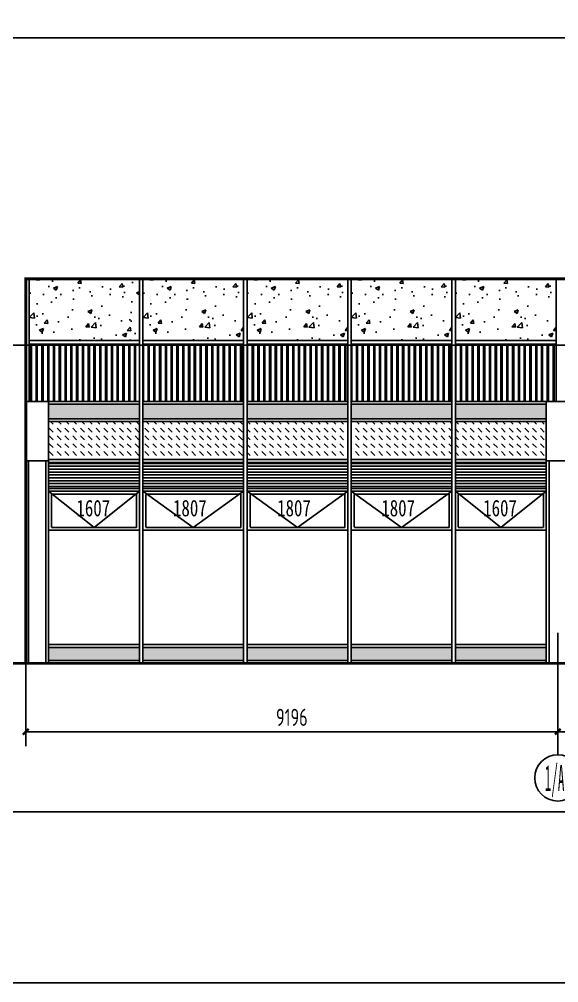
# Model space of a CAD drawing. Extents: x 72637 to 526294, y -245768 to 30884.
# Drawn here: x 179335 to 188658, y -110581 to -93920 of the extents above; entities that cross this region are included whole.
import ezdxf
from ezdxf.enums import TextEntityAlignment as Align

# ---------------------------------------------------------------- set-up
doc = ezdxf.new("R2010")
doc.units = 0
doc.header["$LTSCALE"] = 10
doc.header["$MEASUREMENT"] = 0
doc.linetypes.add('DASH', pattern=[0.35, 0.25, -0.1])
for name, color, linetype in [('$1$05-填充_天正', 26, 'Continuous'), ('01-标注_轴线坐标', 132, 'Continuous'), ('02-TEXT_轴号', 7, 'Continuous'), ('05-填充_156', 156, 'Continuous'), ('05-填充_168', 168, 'Continuous'), ('A-C_玻璃幕墙', 140, 'Continuous'), ('A-C_窗', 140, 'Continuous'), ('AXIS_TEXT', 7, 'Continuous'), ('E-立面轮廓', 241, 'Continuous')]:
    doc.layers.add(name, color=color, linetype=linetype)
doc.layers.add('04-不打印_辅助线', color=165, linetype='Continuous', plot=False)
doc.layers.add('DIM_MODI', color=6, linetype='Continuous', plot=False)
doc.styles.add('_TCH_AXIS', font='STXIHEI.TTF', dxfattribs={"width": 0.75})
doc.styles.add('_TCH_DIM_T3', font='ROS1', dxfattribs={"width": 0.8, "bigfont": 'JD'})
doc.styles.add('COMPLEX', font='COMPLEX')
doc.styles.get("Standard").update_dxf_attribs({"font": 'STXIHEI.TTF', "width": 0.75})
doc.dimstyles.new('_TCH_ARCH&&100', dxfattribs={"dimtxt": 297.5, "dimasz": 100, "dimexe": 250, "dimexo": 300, "dimgap": 100, "dimtad": 1, "dimdec": 0, "dimzin": 0, "dimdsep": 46, "dimtxsty": '_TCH_DIM_T3', "dimblk": 'ARCHTICK', "dimcen": 0.09, "dimclrt": 7, "dimazin": 2, "dimtfac": 1, "dimtdec": 0, "dimtix": 1, "dimtmove": 2, "dimatfit": 3, "dimfxl": 0, "dimtolj": 1, "dimtzin": 0, "dimarcsym": 0})

# ---------------------------------------------------------------- blocks, each defined once
blk = doc.blocks.new('jhkuyfuk')
blk.add_lwpolyline([(-200, 0), (200, 0), (200, 4530), (-200, 4530)], close=True)
for points in [[(-200, 3500), (200, 3500)], [(-150, 3500), (-150, 0)], [(150, 3500), (150, 0)]]:
    blk.add_lwpolyline(points)
blk = doc.blocks.new('*U203')
at = {"layer": 'A-C_玻璃幕墙'}
blk.add_lwpolyline([(-30, 2265), (-30, -2265), (30, -2265), (30, 2265)], dxfattribs=at)
blk = doc.blocks.new('*U204')
at = {"layer": 'A-C_玻璃幕墙', "color": 0, "linetype": 'ByBlock', "lineweight": -2, "transparency": 16777216}
for p in [(0, 0), (1800, 0), (3600, 0), (5400, 0)]:
    blk.add_blockref('*U203', p, dxfattribs=at)
blk = doc.blocks.new('*U148')
at = {"layer": '05-填充_156'}
h = blk.add_hatch(dxfattribs=at)
h.set_pattern_fill('DASH', color=256, scale=100, angle=315)
h.set_pattern_definition([(315, (-155019.49, 99447.835), (134.70384, -3e-14), [95.25, -95.25])])
h.paths.add_polyline_path([(0, 655), (1570, 655), (1570, 0), (0, 0)])
blk.add_lwpolyline([(0, 655), (1570, 655), (1570, 0), (0, 0)], close=True)
blk = doc.blocks.new('*U205')
at = {"layer": 'A-C_玻璃幕墙'}
blk.add_blockref('*U148', (-785, -327), dxfattribs=at)
blk = doc.blocks.new('*U206')
at = {"layer": 'A-C_玻璃幕墙', "color": 0, "linetype": 'ByBlock', "lineweight": -2, "transparency": 16777216}
for p in [(0, 0), (7030, 0)]:
    blk.add_blockref('*U205', p, dxfattribs=at)
blk = doc.blocks.new('jtdyy')
at = {"layer": '05-填充_168'}
h = blk.add_hatch(color=256, dxfattribs=at)
h.dxf.hatch_style = 1
h.paths.add_polyline_path([(1570, 50), (0, 50), (0, 275), (1570, 275)])
for points in [[(1570, 275), (0, 275), (0, 325), (1570, 325)], [(1570, 50), (0, 50), (0, 275), (1570, 275)], [(1570, 0), (0, 0), (0, 50), (1570, 50)]]:
    blk.add_lwpolyline(points, close=True)
blk = doc.blocks.new('jhtdrjytd')
at = {"layer": '05-填充_156'}
h = blk.add_hatch(dxfattribs=at)
h.set_pattern_fill('_USER', color=256, scale=50, pattern_type=0)
h.set_pattern_definition([(0, (770, 50), (0, 50), [])])
h.paths.add_polyline_path([(0, 50), (1570, 50), (1570, 500), (0, 500)])
at = {"layer": '05-填充_168'}
h = blk.add_hatch(color=256, dxfattribs=at)
h.dxf.hatch_style = 1
h.paths.add_polyline_path([(1570, 1255), (0, 1255), (0, 1505), (1570, 1505)])
for points in [[(1570, 1505), (0, 1505), (0, 1555), (1570, 1555)], [(1570, 1255), (0, 1255), (0, 1505), (1570, 1505)], [(1570, 1205), (0, 1205), (0, 1255), (1570, 1255)], [(1570, 500), (0, 500), (0, 550), (1570, 550)], [(0, 50), (1570, 50), (1570, 500), (0, 500)], [(1570, 0), (0, 0), (0, 50), (1570, 50)]]:
    blk.add_lwpolyline(points, close=True)
blk = doc.blocks.new('*U200')
at = {"layer": 'A-C_玻璃幕墙'}
for name, p in [('jhtdrjytd', (-785, 710)), ('jtdyy', (-785, -2265))]:
    blk.add_blockref(name, p, dxfattribs=at)
blk = doc.blocks.new('*U201')
at = {"layer": 'A-C_玻璃幕墙', "color": 0, "linetype": 'ByBlock', "lineweight": -2, "transparency": 16777216}
for p in [(0, 0), (7030, 0)]:
    blk.add_blockref('*U200', p, dxfattribs=at)
blk = doc.blocks.new('*U167')
at = {"layer": '05-填充_168'}
h = blk.add_hatch(color=256, dxfattribs=at)
h.dxf.hatch_style = 1
h.paths.add_polyline_path([(1740, 50), (0, 50), (0, 275), (1740, 275)])
for points in [[(1740, 275), (0, 275), (0, 325), (1740, 325)], [(1740, 50), (0, 50), (0, 275), (1740, 275)], [(1740, 0), (0, 0), (0, 50), (1740, 50)]]:
    blk.add_lwpolyline(points, close=True)
blk = doc.blocks.new('*U202')
at = {"layer": 'A-C_玻璃幕墙'}
blk.add_blockref('*U167', (-870, -163), dxfattribs=at)
blk = doc.blocks.new('*U199')
at = {"layer": 'A-C_玻璃幕墙', "color": 0, "linetype": 'ByBlock', "lineweight": -2, "transparency": 16777216}
for p in [(0, 0), (1800, 0), (3600, 0)]:
    blk.add_blockref('*U202', p, dxfattribs=at)
blk = doc.blocks.new('*U231')
at = {"layer": '05-填充_156'}
h = blk.add_hatch(dxfattribs=at)
h.set_pattern_fill('_USER', color=256, scale=100, angle=90, pattern_type=0)
h.set_pattern_definition([(90, (226, 940), (-100, 6e-15), [])])
h.paths.add_polyline_path([(0, 990), (1906, 990), (1906, 0), (0, 0)])
h = blk.add_hatch(dxfattribs=at)
h.set_pattern_fill('_USER', color=256, scale=100, angle=90, pattern_type=0)
h.set_pattern_definition([(90, (246, 940), (-100, 6e-15), [])])
h.paths.add_polyline_path([(0, 990), (1906, 990), (1906, 0), (0, 0)])
for points in [[(1906, 1050), (0, 1050), (0, 2120), (1906, 2120)], [(0, 990), (1906, 990), (1906, 1050), (0, 1050)], [(0, 990), (1906, 990), (1906, 0), (0, 0)]]:
    blk.add_lwpolyline(points, close=True)
blk = doc.blocks.new('A$C2E0A5E3B')
blk.add_lwpolyline([(-5, 0), (1735, 0), (1735, 675), (-5, 675)], close=True)
for points in [[(-5, 675), (865, 50)], [(865, 50), (1735, 675)]]:
    blk.add_lwpolyline(points)
at = {"linetype": 'DASH'}
blk.add_lwpolyline([(45, 50), (1685, 50), (1685, 625), (45, 625)], close=True, dxfattribs=at)
at = {"layer": '04-不打印_辅助线', "width": 0.75}
blk.add_text('1807', height=285.4, dxfattribs=at).set_placement((514, 242))
blk = doc.blocks.new('*U213')
at = {"layer": 'A-C_窗'}
blk.add_blockref('A$C2E0A5E3B', (-865, -337.5), dxfattribs=at)
blk = doc.blocks.new('*U214')
at = {"layer": 'A-C_窗', "color": 0, "linetype": 'ByBlock', "lineweight": -2, "transparency": 16777216}
for p in [(0, 0), (1800, 0), (3600, 0)]:
    blk.add_blockref('*U213', p, dxfattribs=at)
blk = doc.blocks.new('*U144')
at = {"layer": '05-填充_156'}
h = blk.add_hatch(dxfattribs=at)
h.set_pattern_fill('DASH', color=256, scale=100, angle=315)
h.set_pattern_definition([(315, (-154849.49, 99447.835), (134.70384, -3e-14), [95.25, -95.25])])
h.paths.add_polyline_path([(0, 655), (1740, 655), (1740, 0), (0, 0)])
blk.add_lwpolyline([(0, 655), (1740, 655), (1740, 0), (0, 0)], close=True)
blk = doc.blocks.new('*U190')
at = {"layer": '05-填充_156'}
h = blk.add_hatch(dxfattribs=at)
h.set_pattern_fill('_USER', color=256, scale=50, pattern_type=0)
h.set_pattern_definition([(0, (940, 50), (0, 50), [])])
h.paths.add_polyline_path([(0, 50), (1740, 50), (1740, 500), (0, 500)])
at = {"layer": '05-填充_168'}
h = blk.add_hatch(color=256, dxfattribs=at)
h.dxf.hatch_style = 1
h.paths.add_polyline_path([(1740, 1255), (0, 1255), (0, 1505), (1740, 1505)])
for points in [[(1740, 1505), (0, 1505), (0, 1555), (1740, 1555)], [(1740, 1255), (0, 1255), (0, 1505), (1740, 1505)], [(1740, 1205), (0, 1205), (0, 1255), (1740, 1255)], [(1740, 500), (0, 500), (0, 550), (1740, 550)], [(0, 50), (1740, 50), (1740, 500), (0, 500)], [(1740, 0), (0, 0), (0, 50), (1740, 50)]]:
    blk.add_lwpolyline(points, close=True)
blk = doc.blocks.new('*U403')
at = {"layer": 'A-C_玻璃幕墙'}
for name, p in [('*U190', (-870, -777)), ('*U144', (-870, -227))]:
    blk.add_blockref(name, p, dxfattribs=at)
blk = doc.blocks.new('*U404')
at = {"layer": 'DIM_MODI', "color": 0, "linetype": 'ByBlock', "lineweight": -2, "transparency": 16777216}
for p in [(0, 0), (1800, 0), (3600, 0)]:
    blk.add_blockref('*U403', p, dxfattribs=at)
blk = doc.blocks.new('djaslkdjlaskjd')
blk.add_lwpolyline([(-5, 0), (1565, 0), (1565, 675), (-5, 675)], close=True)
for points in [[(-5, 675), (780, 50)], [(780, 50), (1565, 675)]]:
    blk.add_lwpolyline(points)
at = {"linetype": 'DASH'}
blk.add_lwpolyline([(45, 50), (1515, 50), (1515, 625), (45, 625)], close=True, dxfattribs=at)
at = {"layer": '04-不打印_辅助线', "width": 0.75}
blk.add_text('1607', height=285.4, dxfattribs=at).set_placement((475, 242))
blk = doc.blocks.new('*U2229')
at = {"layer": 'A-C_窗'}
blk.add_blockref('djaslkdjlaskjd', (-780, -337.5), dxfattribs=at)
blk = doc.blocks.new('*U2230')
at = {"layer": 'DIM_MODI', "color": 0, "linetype": 'ByBlock', "lineweight": -2, "transparency": 16777216}
for p in [(0, 0), (7030, 0)]:
    blk.add_blockref('*U2229', p, dxfattribs=at)
blk = doc.blocks.new('*U234')
at = {"layer": '05-填充_156'}
h = blk.add_hatch(dxfattribs=at)
h.set_pattern_fill('_USER', color=256, scale=100, angle=90, pattern_type=0)
h.set_pattern_definition([(90, (60, 940), (-100, 6e-15), [])])
h.paths.add_polyline_path([(0, 990), (1740, 990), (1740, 0), (0, 0)])
h = blk.add_hatch(dxfattribs=at)
h.set_pattern_fill('_USER', color=256, scale=100, angle=90, pattern_type=0)
h.set_pattern_definition([(90, (80, 940), (-100, 6e-15), [])])
h.paths.add_polyline_path([(0, 990), (1740, 990), (1740, 0), (0, 0)])
for points in [[(1740, 1050), (0, 1050), (0, 2120), (1740, 2120)], [(0, 990), (1740, 990), (1740, 1050), (0, 1050)], [(0, 990), (1740, 990), (1740, 0), (0, 0)]]:
    blk.add_lwpolyline(points, close=True)
blk = doc.blocks.new('_AXISO')
blk.add_circle((0, 0), 0.5)
at = {"layer": 'AXIS_TEXT', "style": 'COMPLEX', "width": 1.041667}
blk.add_attdef('A', text='', height=0.56, dxfattribs=at).set_placement((-0.25, -0.28), (0.25, -0.28), align=Align.FIT)
blk = doc.blocks.new('_ArchTick')
at = {"color": 0, "linetype": 'ByBlock', "const_width": 0.4}
blk.add_lwpolyline([(-0.5, -0.5), (0.5, 0.5)], dxfattribs=at)
blk = doc.blocks.new('*D2491')
at = {"layer": '01-标注_轴线坐标', "color": 0, "lineweight": -2, "transparency": 16777216}
for p, q in [((179447, -104831), (179447, -106490)), ((188643, -104831), (188643, -106490)), ((179447, -106240), (188643, -106240))]:
    blk.add_line(p, q, dxfattribs=at)
at = {"layer": 'Defpoints', "color": 0, "transparency": 16777216}
for p in [(179447, -104531), (188643, -104531), (188643, -106240)]:
    blk.add_point(p, dxfattribs=at)
at = {"layer": '01-标注_轴线坐标', "color": 0, "lineweight": -2, "transparency": 16777216, "xscale": 100, "yscale": 100, "zscale": 100, "rotation": 180}
blk.add_blockref('_ArchTick', (179447, -106240), dxfattribs=at)
at = {"layer": '01-标注_轴线坐标', "color": 0, "lineweight": -2, "transparency": 16777216, "xscale": 100, "yscale": 100, "zscale": 100}
blk.add_blockref('_ArchTick', (188643, -106240), dxfattribs=at)
at = {"layer": '01-标注_轴线坐标', "color": 7, "transparency": 16777216, "insert": (184045, -105992), "char_height": 297.5, "attachment_point": 5, "style": '_TCH_DIM_T3'}
blk.add_mtext('\\A1;9196', dxfattribs=at)
blk = doc.blocks.new('*D2492')
at = {"layer": '01-标注_轴线坐标', "color": 0, "lineweight": -2, "transparency": 16777216}
for p, q in [((188643, -104831), (188643, -106490)), ((197643, -104831), (197643, -106490)), ((188643, -106240), (197643, -106240))]:
    blk.add_line(p, q, dxfattribs=at)
at = {"layer": 'Defpoints', "color": 0, "transparency": 16777216}
for p in [(188643, -104531), (197643, -104531), (197643, -106240)]:
    blk.add_point(p, dxfattribs=at)
at = {"layer": '01-标注_轴线坐标', "color": 0, "lineweight": -2, "transparency": 16777216, "xscale": 100, "yscale": 100, "zscale": 100, "rotation": 180}
blk.add_blockref('_ArchTick', (188643, -106240), dxfattribs=at)
at = {"layer": '01-标注_轴线坐标', "color": 0, "lineweight": -2, "transparency": 16777216, "xscale": 100, "yscale": 100, "zscale": 100}
blk.add_blockref('_ArchTick', (197643, -106240), dxfattribs=at)
at = {"layer": '01-标注_轴线坐标', "color": 7, "transparency": 16777216, "insert": (193143, -105992), "char_height": 297.5, "attachment_point": 5, "style": '_TCH_DIM_T3'}
blk.add_mtext('\\A1;9000', dxfattribs=at)

msp = doc.modelspace()

# ---------------------------------------------------------------- hatches: boundary and pattern name
at = {"layer": '$1$05-填充_天正'}
h = msp.add_hatch(dxfattribs=at)
h.set_pattern_fill('混凝土', color=256, scale=100)
h.set_pattern_definition([(50, (358909.1, 16140.1), (717.2602, -62.7521), [75, -825]), (355, (358909.1, 16140.1), (-138.7513, 752.1921), [60, -660]), (100.4514, (358968.9, 16134.85), (578.5094, 689.4395), [63.7402, -701.142]), (46.1842, (358909.1, 16340.1), (1067.241, -165.519), [112.5, -1237.5]), (96.6356, (358998, 16326.3), (934.6627, 974.118), [95.6103, -1051.713]), (351.1842, (358909.1, 16340.1), (934.662, 974.1186), [90, -990]), (21, (359009.1, 16290.1), (596.907, -402.6189), [75, -825]), (326, (359009.1, 16290.1), (243.3153, 725.15), [60, -660]), (71.4514, (359058.84, 16256.5), (840.2226, 322.5305), [63.7402, -701.142]), (37.5, (358909.1, 16140.08), (12.15986, 332.89385), [0, -652, 0, -670, 0, -662.5]), (7.5, (358909.1, 16140.1), (263.06954, 394.4117), [0, -382, 0, -637, 0, -252.5]), (327.5, (358686.1, 16140.08), (533.82244, -22.55487), [0, -250, 0, -780, 0, -1035]), (317.5, (358586.1, 16140.1), (583.1862, 100.105), [0, -325, 0, -518, 0, -735])])
h.paths.add_polyline_path([(179506.6, -98408), (181412.6, -98408), (181412.6, -99478), (179506.6, -99478)])
h = msp.add_hatch(dxfattribs=at)
h.set_pattern_fill('混凝土', color=256, scale=100)
h.set_pattern_definition([(50, (360875.1, 16140.1), (717.2602, -62.7521), [75, -825]), (355, (360875.1, 16140.1), (-138.7513, 752.1921), [60, -660]), (100.4514, (360934.9, 16134.85), (578.5094, 689.4395), [63.7402, -701.142]), (46.1842, (360875.1, 16340.1), (1067.241, -165.519), [112.5, -1237.5]), (96.6356, (360964, 16326.3), (934.6627, 974.118), [95.6103, -1051.713]), (351.1842, (360875.1, 16340.1), (934.662, 974.1186), [90, -990]), (21, (360975.1, 16290.1), (596.907, -402.6189), [75, -825]), (326, (360975.1, 16290.1), (243.3153, 725.15), [60, -660]), (71.4514, (361024.84, 16256.5), (840.2226, 322.5305), [63.7402, -701.142]), (37.5, (360875.1, 16140.08), (12.15986, 332.89385), [0, -652, 0, -670, 0, -662.5]), (7.5, (360875.1, 16140.1), (263.06954, 394.4117), [0, -382, 0, -637, 0, -252.5]), (327.5, (360652.1, 16140.08), (533.82244, -22.55487), [0, -250, 0, -780, 0, -1035]), (317.5, (360552.1, 16140.1), (583.1862, 100.105), [0, -325, 0, -518, 0, -735])])
h.paths.add_polyline_path([(181472.6, -98408), (183212.6, -98408), (183212.6, -99478), (181472.6, -99478)])
h = msp.add_hatch(dxfattribs=at)
h.set_pattern_fill('混凝土', color=256, scale=100)
h.set_pattern_definition([(50, (362675.1, 16140.1), (717.2602, -62.7521), [75, -825]), (355, (362675.1, 16140.1), (-138.7513, 752.1921), [60, -660]), (100.4514, (362734.9, 16134.85), (578.5094, 689.4395), [63.7402, -701.142]), (46.1842, (362675.1, 16340.1), (1067.241, -165.519), [112.5, -1237.5]), (96.6356, (362764, 16326.3), (934.6627, 974.118), [95.6103, -1051.713]), (351.1842, (362675.1, 16340.1), (934.662, 974.1186), [90, -990]), (21, (362775.1, 16290.1), (596.907, -402.6189), [75, -825]), (326, (362775.1, 16290.1), (243.3153, 725.15), [60, -660]), (71.4514, (362824.84, 16256.5), (840.2226, 322.5305), [63.7402, -701.142]), (37.5, (362675.1, 16140.08), (12.15986, 332.89385), [0, -652, 0, -670, 0, -662.5]), (7.5, (362675.1, 16140.1), (263.06954, 394.4117), [0, -382, 0, -637, 0, -252.5]), (327.5, (362452.1, 16140.08), (533.82244, -22.55487), [0, -250, 0, -780, 0, -1035]), (317.5, (362352.1, 16140.1), (583.1862, 100.105), [0, -325, 0, -518, 0, -735])])
h.paths.add_polyline_path([(183272.6, -98408), (185012.6, -98408), (185012.6, -99478), (183272.6, -99478)])
h = msp.add_hatch(dxfattribs=at)
h.set_pattern_fill('混凝土', color=256, scale=100)
h.set_pattern_definition([(50, (364475.1, 16140.1), (717.2602, -62.7521), [75, -825]), (355, (364475.1, 16140.1), (-138.7513, 752.1921), [60, -660]), (100.4514, (364534.9, 16134.85), (578.5094, 689.4395), [63.7402, -701.142]), (46.1842, (364475.1, 16340.1), (1067.241, -165.519), [112.5, -1237.5]), (96.6356, (364564, 16326.3), (934.6627, 974.118), [95.6103, -1051.713]), (351.1842, (364475.1, 16340.1), (934.662, 974.1186), [90, -990]), (21, (364575.1, 16290.1), (596.907, -402.6189), [75, -825]), (326, (364575.1, 16290.1), (243.3153, 725.15), [60, -660]), (71.4514, (364624.84, 16256.5), (840.2226, 322.5305), [63.7402, -701.142]), (37.5, (364475.1, 16140.08), (12.15986, 332.89385), [0, -652, 0, -670, 0, -662.5]), (7.5, (364475.1, 16140.1), (263.06954, 394.4117), [0, -382, 0, -637, 0, -252.5]), (327.5, (364252.1, 16140.08), (533.82244, -22.55487), [0, -250, 0, -780, 0, -1035]), (317.5, (364152.1, 16140.1), (583.1862, 100.105), [0, -325, 0, -518, 0, -735])])
h.paths.add_polyline_path([(185072.6, -98408), (186812.6, -98408), (186812.6, -99478), (185072.6, -99478)])
h = msp.add_hatch(dxfattribs=at)
h.set_pattern_fill('混凝土', color=256, scale=100)
h.set_pattern_definition([(50, (366275.1, 16140.1), (717.2602, -62.7521), [75, -825]), (355, (366275.1, 16140.1), (-138.7513, 752.1921), [60, -660]), (100.4514, (366334.9, 16134.85), (578.5094, 689.4395), [63.7402, -701.142]), (46.1842, (366275.1, 16340.1), (1067.241, -165.519), [112.5, -1237.5]), (96.6356, (366364, 16326.3), (934.6627, 974.118), [95.6103, -1051.713]), (351.1842, (366275.1, 16340.1), (934.662, 974.1186), [90, -990]), (21, (366375.1, 16290.1), (596.907, -402.6189), [75, -825]), (326, (366375.1, 16290.1), (243.3153, 725.15), [60, -660]), (71.4514, (366424.84, 16256.5), (840.2226, 322.5305), [63.7402, -701.142]), (37.5, (366275.1, 16140.08), (12.15986, 332.89385), [0, -652, 0, -670, 0, -662.5]), (7.5, (366275.1, 16140.1), (263.06954, 394.4117), [0, -382, 0, -637, 0, -252.5]), (327.5, (366052.1, 16140.08), (533.82244, -22.55487), [0, -250, 0, -780, 0, -1035]), (317.5, (365952.1, 16140.1), (583.1862, 100.105), [0, -325, 0, -518, 0, -735])])
h.paths.add_polyline_path([(186872.6, -98408), (188612.6, -98408), (188612.6, -99478), (186872.6, -99478)])

# ---------------------------------------------------------------- linework, layer by layer
at = {"layer": '01-标注_轴线坐标'}
msp.add_line((188642.6, -104530.9), (188642.6, -106640.3), dxfattribs=at)
at = {"layer": '04-不打印_辅助线'}
for points in [[(118747.5, -86708.1), (276006.9, -86708.1), (276006.9, -110581.4), (118747.5, -110581.4)], [(121958, -94242.8), (483151.6, -94242.8), (483151.6, -107623.6), (121958, -107623.6)]]:
    msp.add_lwpolyline(points, close=True, dxfattribs=at)
msp.add_lwpolyline([(86875.4, -99558), (483716.9, -99558)], dxfattribs=at)
at = {"layer": 'A-C_玻璃幕墙'}
msp.add_lwpolyline([(237812.6, -98408), (179442.6, -98408), (179442.6, -105058), (237812.6, -105058)], close=True, dxfattribs=at)
at = {"layer": 'E-立面轮廓', "const_width": 50}
msp.add_lwpolyline([(179446.6, -98408), (237812.6, -98408), (237812.6, -105058), (179446.6, -105058)], close=True, dxfattribs=at)
msp.add_lwpolyline([(173045.8, -105058), (244965, -105058)], dxfattribs=at)

# ---------------------------------------------------------------- block references
at = {"layer": '01-标注_轴线坐标'}
ref = msp.add_blockref('_AXISO', (188642.6, -107040.3), dxfattribs=dict(at, xscale=800, yscale=800, zscale=800))
ref.add_attrib('A', '1/A7', dxfattribs={"layer": '02-TEXT_轴号', "height": 452.55, "style": '_TCH_AXIS', "width": 0.435886}).set_placement((188416.3, -107266.5), (188868.8, -107266.5), align=Align.FIT)
at = {"layer": 'A-C_玻璃幕墙'}
for name, p in [('*U231', (179506.6, -100528)), ('*U234', (181472.6, -100528)), ('*U234', (183272.6, -100528)), ('*U234', (185072.6, -100528)), ('*U234', (186872.6, -100528)), ('jhkuyfuk', (179642.6, -105058)), ('*U201', (180627.6, -102793)), ('*U204', (181442.6, -102793)), ('jhkuyfuk', (188642.6, -105058)), ('*U206', (180627.6, -101205.5)), ('*U199', (182342.6, -104895.5))]:
    msp.add_blockref(name, p, dxfattribs=at)
at = {"layer": 'A-C_窗'}
msp.add_blockref('*U214', (182342.6, -102420.5), dxfattribs=at)
at = {"layer": 'DIM_MODI'}
for name, p in [('*U404', (182342.6, -101305.5)), ('*U2230', (180627.6, -102420.5))]:
    msp.add_blockref(name, p, dxfattribs=at)

# ---------------------------------------------------------------- dimensions: what is measured, and where the dimension line sits
at = {"layer": '01-标注_轴线坐标'}
for p1, p2, picture, middle in [((179446.6, -104530.9), (188642.6, -104530.9), '*D2491', (184044.6, -105991.5)), ((188642.6, -104530.9), (197642.6, -104530.9), '*D2492', (193142.6, -105991.5))]:
    dim = msp.add_aligned_dim(p1=p1, p2=p2, distance=-1709.4, dimstyle='_TCH_ARCH&&100', dxfattribs=at)
    dim.commit()
    dim.dimension.update_dxf_attribs({"geometry": picture, "text_midpoint": middle})

doc.saveas('drawing.dxf')
